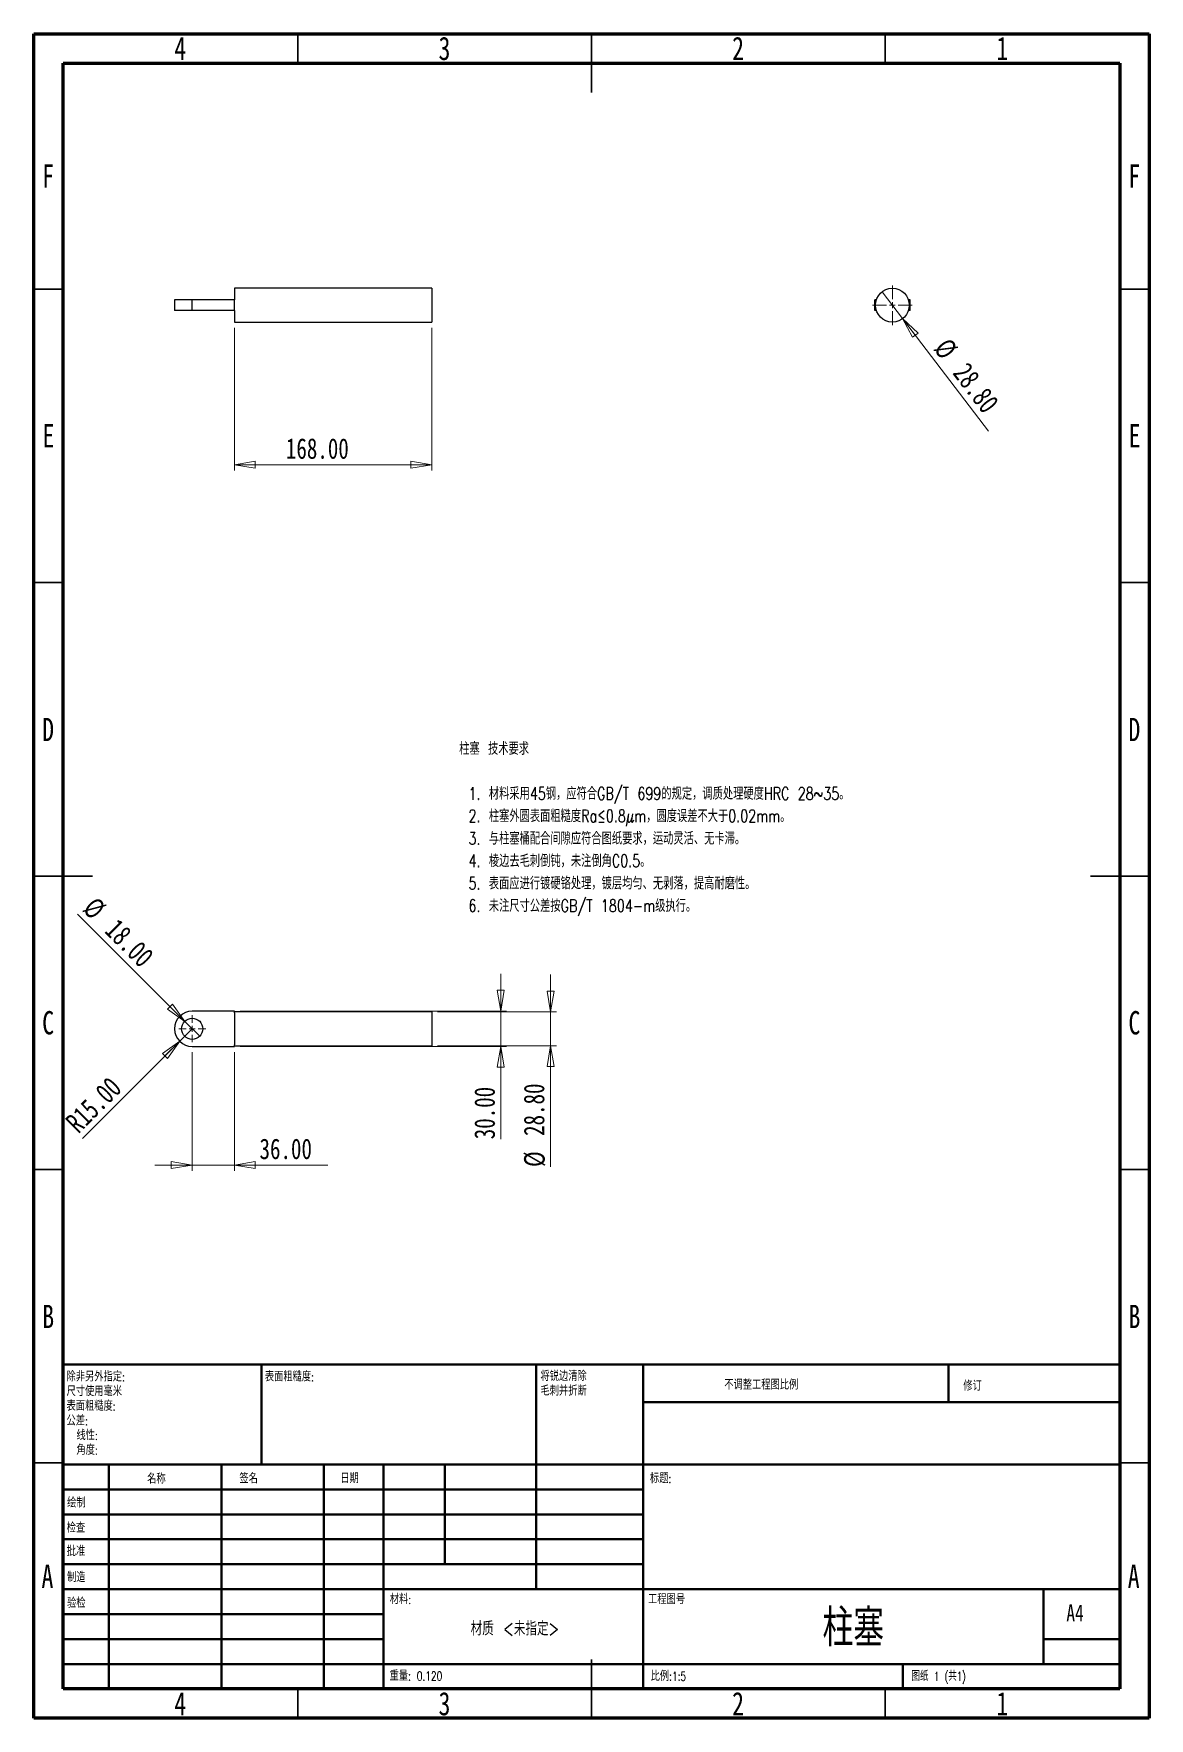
# Model space of a CAD drawing. Header units: millimetres. Extents: x 15 to 205, y 5 to 292.
import ezdxf

# ---------------------------------------------------------------- set-up
doc = ezdxf.new("R2010")
doc.units = ezdxf.units.MM
doc.styles.add('SLDTEXTSTYLE0', font='TXT', dxfattribs={"width": 0.75, "bigfont": 'bigfont'})
doc.styles.add('SLDTEXTSTYLE1', font='TXT', dxfattribs={"width": 0.75})
doc.styles.add('SLDTEXTSTYLE2', font='TXT', dxfattribs={"width": 0.694444, "bigfont": 'bigfont'})
doc.dimstyles.new('SLDDIMSTYLE0', dxfattribs={"dimtxt": 3.5, "dimasz": 3.556, "dimexe": 0, "dimexo": 0.0625, "dimgap": 0.875, "dimtad": 1, "dimlfac": 5, "dimrnd": 1e-09, "dimzin": 4, "dimdsep": 46, "dimtxsty": 'SLDTEXTSTYLE1', "dimblk1": 'CLOSED', "dimblk2": 'CLOSED', "dimsah": 1, "dimcen": 0.09, "dimadec": 0, "dimazin": 1, "dimtfac": 1, "dimtofl": 0, "dimtmove": 0, "dimatfit": 3, "dimldrblk": 'CLOSED', "dimfxl": 1, "dimfrac": 2, "dimtolj": 1, "dimtzin": 12, "dimarcsym": 0})
doc.dimstyles.new('SLDDIMSTYLE1', dxfattribs={"dimtxt": 3.5, "dimasz": 3.556, "dimexe": 0, "dimexo": 0.0625, "dimgap": 0.875, "dimtad": 1, "dimlfac": 5, "dimrnd": 1e-09, "dimzin": 4, "dimdsep": 46, "dimtxsty": 'SLDTEXTSTYLE1', "dimblk1": 'CLOSED', "dimblk2": 'CLOSED', "dimsah": 1, "dimcen": 0.09, "dimadec": 0, "dimazin": 1, "dimtfac": 1, "dimtmove": 0, "dimatfit": 0, "dimldrblk": 'CLOSED', "dimfxl": 1, "dimfrac": 2, "dimtolj": 1, "dimtzin": 12, "dimarcsym": 0})
doc.dimstyles.new('SLDDIMSTYLE2', dxfattribs={"dimtxt": 3.5, "dimasz": 3.556, "dimexe": 0, "dimexo": 0.0625, "dimgap": 0.875, "dimtad": 1, "dimlfac": 5, "dimrnd": 1e-09, "dimzin": 4, "dimdsep": 46, "dimtxsty": 'SLDTEXTSTYLE1', "dimblk1": 'CLOSED', "dimblk2": 'CLOSED', "dimsah": 1, "dimcen": 0, "dimadec": 0, "dimazin": 1, "dimtfac": 1, "dimtofl": 0, "dimtmove": 0, "dimatfit": 3, "dimldrblk": 'CLOSED', "dimfxl": 1, "dimfrac": 2, "dimtolj": 1, "dimtzin": 12, "dimarcsym": 0})
doc.dimstyles.new('SLDDIMSTYLE3', dxfattribs={"dimtxt": 3.5, "dimasz": 3.556, "dimexe": 0, "dimexo": 0.0625, "dimgap": 0.875, "dimtad": 1, "dimlfac": 5, "dimrnd": 1e-09, "dimzin": 4, "dimdsep": 46, "dimtxsty": 'SLDTEXTSTYLE1', "dimblk1": 'NONE', "dimblk2": 'CLOSED', "dimsah": 1, "dimcen": 0, "dimadec": 0, "dimazin": 1, "dimtfac": 1, "dimtmove": 0, "dimatfit": 3, "dimldrblk": 'NONE', "dimfxl": 1, "dimfrac": 2, "dimtolj": 1, "dimtzin": 12, "dimarcsym": 0})
doc.dimstyles.new('SLDDIMSTYLE4', dxfattribs={"dimtxt": 3.5, "dimasz": 3.556, "dimexe": 0, "dimexo": 0.0625, "dimgap": 0.875, "dimtad": 1, "dimlfac": 5, "dimrnd": 1e-09, "dimzin": 4, "dimdsep": 46, "dimtxsty": 'SLDTEXTSTYLE1', "dimblk1": 'NONE', "dimblk2": 'CLOSED', "dimsah": 1, "dimcen": 0, "dimadec": 0, "dimazin": 1, "dimtfac": 1, "dimtmove": 0, "dimatfit": 3, "dimldrblk": 'NONE', "dimfxl": 1, "dimfrac": 2, "dimtolj": 1, "dimtzin": 12, "dimarcsym": 0})

# ---------------------------------------------------------------- blocks, each defined once
blk = doc.blocks.new('SW_NOTE_0')
at = {"color": 0, "linetype": 'Continuous', "lineweight": 0, "attachment_point": 1, "style": 'SLDTEXTSTYLE0'}
for s, insert, char_height in [('柱塞 技术要求', (0, 2.73), 2.117), ('1. 材料采用45钢，应符合GB/T 699的规定，调质处理硬度HRC 28~35。', (1.59, -4.92), 2.1167), ('2. 柱塞外圆表面粗糙度Ra≤0.8μm，圆度误差不大于0.02mm。', (1.59, -8.74), 2.1167), ('3. 与柱塞桶配合间隙应符合图纸要求，运动灵活、无卡滞。', (1.59, -12.56), 2.1167), ('4. 棱边去毛刺倒钝，未注倒角C0.5。', (1.59, -16.38), 2.1167), ('5. 表面应进行镀硬铬处理，镀层均匀、无剥落，提高耐磨性。', (1.59, -20.2), 2.1167), ('6. 未注尺寸公差按GB/T 1804-m级执行。', (1.59, -24.03), 2.1167)]:
    blk.add_mtext(s, dxfattribs=dict(at, insert=insert, char_height=char_height))
blk = doc.blocks.new('SW_NOTE_0_1')
at = {"color": 0, "linetype": 'Continuous', "lineweight": 0, "char_height": 1.5, "attachment_point": 1, "style": 'SLDTEXTSTYLE0'}
for s, insert in [('除非另外指定:', (0, 1.93)), ('尺寸使用毫米', (0, -0.57)), ('表面粗糙度:', (0, -3.07)), ('公差:', (0, -5.57)), ('线性:', (1.69, -8.07)), ('角度:', (1.69, -10.57))]:
    blk.add_mtext(s, dxfattribs=dict(at, insert=insert))
blk = doc.blocks.new('SW_NOTE_0_2')
at = {"color": 0, "linetype": 'Continuous', "lineweight": 0, "char_height": 1.5, "attachment_point": 1, "style": 'SLDTEXTSTYLE0'}
for s, insert in [('将锐边清除', (0, 1.93)), ('毛刺并折断', (0, -0.57))]:
    blk.add_mtext(s, dxfattribs=dict(at, insert=insert))
blk = doc.blocks.new('_Closed')
at = {"color": 0, "linetype": 'ByBlock', "lineweight": -2}
for p, q in [((-1, 0.166667), (0, 0)), ((-1, 0.166667), (-1, -0.166667)), ((0, 0), (-1, -0.166667)), ((0, 0), (-1, 0))]:
    blk.add_line(p, q, dxfattribs=at)
blk = doc.blocks.new('_D')
at = {"color": 7, "linetype": 'Continuous', "lineweight": 0, "transparency": 16777216}
for p, q in [((49.19, 241.87), (49.19, 217.56)), ((82.79, 241.87), (82.79, 217.56)), ((49.19, 218.56), (82.79, 218.56))]:
    blk.add_line(p, q, dxfattribs=at)
at = {"color": 7, "linetype": 'Continuous', "lineweight": 18, "transparency": 16777216, "xscale": 3.556, "yscale": 3.556, "rotation": 180.0000000000004}
blk.add_blockref('_Closed', (49.19, 218.56), dxfattribs=at)
at = {"color": 7, "linetype": 'Continuous', "lineweight": 18, "transparency": 16777216, "xscale": 3.556, "yscale": 3.556}
blk.add_blockref('_Closed', (82.79, 218.56), dxfattribs=at)
at = {"color": 7, "linetype": 'Continuous', "lineweight": 18, "transparency": 16777216, "insert": (57.95, 223.08), "char_height": 3.5, "attachment_point": 1, "style": 'SLDTEXTSTYLE1'}
blk.add_mtext('168.00', dxfattribs=at)
blk = doc.blocks.new('_D_1')
at = {"color": 7, "linetype": 'Continuous', "lineweight": 0, "transparency": 16777216}
for p, q in [((41.99, 118.47), (41.99, 98.26)), ((49.19, 118.47), (49.19, 98.26)), ((41.99, 99.26), (35.64, 99.26)), ((41.99, 99.26), (49.19, 99.26)), ((49.19, 99.26), (65.1, 99.26))]:
    blk.add_line(p, q, dxfattribs=at)
at = {"color": 7, "linetype": 'Continuous', "lineweight": 18, "transparency": 16777216, "xscale": 3.556, "yscale": 3.556}
blk.add_blockref('_Closed', (41.99, 99.26, -0.9), dxfattribs=at)
at = {"color": 7, "linetype": 'Continuous', "lineweight": 18, "transparency": 16777216, "xscale": 3.556, "yscale": 3.556, "rotation": 180.0000000000004}
blk.add_blockref('_Closed', (49.19, 99.26, -0.9), dxfattribs=at)
at = {"color": 7, "linetype": 'Continuous', "lineweight": 18, "transparency": 16777216, "insert": (53.46, 103.77), "char_height": 3.5, "attachment_point": 1, "style": 'SLDTEXTSTYLE1'}
blk.add_mtext('36.00', dxfattribs=at)
blk = doc.blocks.new('_D_2')
at = {"color": 7, "linetype": 'Continuous', "lineweight": 0, "transparency": 16777216}
for q in [(41.99, 122.47), (23.32, 103.79)]:
    blk.add_line((39.87, 120.35), q, dxfattribs=at)
at = {"color": 7, "linetype": 'Continuous', "lineweight": 18, "transparency": 16777216, "xscale": 3.556, "yscale": 3.556, "rotation": 45.00000000000013}
blk.add_blockref('_Closed', (39.87, 120.35, -0.9), dxfattribs=at)
at = {"color": 7, "linetype": 'Continuous', "lineweight": 18, "transparency": 16777216, "insert": (20.15, 106.96), "char_height": 3.5, "attachment_point": 1, "rotation": 45, "style": 'SLDTEXTSTYLE1'}
blk.add_mtext('R15.00', dxfattribs=at)
blk = doc.blocks.new('_D_3')
at = {"color": 7, "linetype": 'Continuous', "lineweight": 0, "transparency": 16777216}
for q in [(22.46, 142.01), (43.27, 121.2)]:
    blk.add_line((40.72, 123.74), q, dxfattribs=at)
at = {"color": 7, "linetype": 'Continuous', "lineweight": 18, "transparency": 16777216, "xscale": 3.556, "yscale": 3.556, "rotation": 315.0000000000006}
blk.add_blockref('_Closed', (40.72, 123.74, -0.9), dxfattribs=at)
at = {"color": 7, "linetype": 'Continuous', "lineweight": 18, "transparency": 16777216, "char_height": 3.5, "attachment_point": 1, "rotation": 315, "style": 'SLDTEXTSTYLE1'}
for s, insert in [('%%c', (25.63, 145.18)), ('18.00', (29.4, 141.48))]:
    blk.add_mtext(s, dxfattribs=dict(at, insert=insert))
blk = doc.blocks.new('_None')
blk = doc.blocks.new('_D_4')
at = {"color": 7, "linetype": 'Continuous', "lineweight": 0, "transparency": 16777216}
for p, q in [((94.55, 125.47), (94.55, 131.82)), ((50.19, 125.47), (95.55, 125.47)), ((94.55, 125.47), (94.55, 119.47)), ((50.19, 119.47), (95.55, 119.47)), ((94.55, 119.47), (94.55, 103.65))]:
    blk.add_line(p, q, dxfattribs=at)
at = {"color": 7, "linetype": 'Continuous', "lineweight": 18, "transparency": 16777216, "xscale": 3.556, "yscale": 3.556}
for p, rotation in [((94.55, 125.47, -0.9), 270.0000000000004), ((94.55, 119.47, -0.9), 90.0000000000004)]:
    blk.add_blockref('_Closed', p, dxfattribs=dict(at, rotation=rotation))
at = {"color": 7, "linetype": 'Continuous', "lineweight": 18, "transparency": 16777216, "insert": (90.04, 103.65), "char_height": 3.5, "attachment_point": 1, "rotation": 90, "style": 'SLDTEXTSTYLE1'}
blk.add_mtext('30.00', dxfattribs=at)
blk = doc.blocks.new('_D_5')
at = {"color": 7, "linetype": 'Continuous', "lineweight": 0, "transparency": 16777216}
for p, q in [((103.03, 125.35), (103.03, 131.7)), ((83.79, 125.35), (104.03, 125.35)), ((103.03, 125.35), (103.03, 119.59)), ((83.79, 119.59), (104.03, 119.59)), ((103.03, 119.59), (103.03, 98.94))]:
    blk.add_line(p, q, dxfattribs=at)
at = {"color": 7, "linetype": 'Continuous', "lineweight": 18, "transparency": 16777216, "xscale": 3.556, "yscale": 3.556}
for p, rotation in [((103.03, 125.35, -0.9), 270.0000000000004), ((103.03, 119.59, -0.9), 90.0000000000004)]:
    blk.add_blockref('_Closed', p, dxfattribs=dict(at, rotation=rotation))
at = {"color": 7, "linetype": 'Continuous', "lineweight": 18, "transparency": 16777216, "char_height": 3.5, "attachment_point": 1, "rotation": 90, "style": 'SLDTEXTSTYLE1'}
for s, insert in [('28.80', (98.46, 104.22)), ('%%c', (98.52, 98.94))]:
    blk.add_mtext(s, dxfattribs=dict(at, insert=insert))
blk = doc.blocks.new('SW_CENTERMARKSYMBOL_0')
at = {"color": 0, "linetype": 'Continuous', "lineweight": 18}
for p, q in [((-1, 0), (-2.3, 0)), ((0, 0), (-0.5, 0)), ((0, 1), (0, 2.3)), ((0, 0), (0, 0.5)), ((0, 0), (0, -0.5)), ((0, 0), (0.5, 0)), ((1, 0), (2.3, 0)), ((0, -1), (0, -2.3))]:
    blk.add_line(p, q, dxfattribs=at)
blk = doc.blocks.new('_D_6')
at = {"color": 7, "linetype": 'Continuous', "lineweight": 0, "transparency": 16777216}
for q in [(159.5, 248.04), (177.63, 224.27)]:
    blk.add_line((162.99, 243.46), q, dxfattribs=at)
at = {"color": 7, "linetype": 'Continuous', "lineweight": 18, "transparency": 16777216, "xscale": 3.556, "yscale": 3.556, "rotation": 127.3470255398545}
blk.add_blockref('_Closed', (162.99, 243.46, -18.9), dxfattribs=at)
at = {"color": 7, "linetype": 'Continuous', "lineweight": 18, "transparency": 16777216, "char_height": 3.5, "attachment_point": 1, "rotation": 307.347, "style": 'SLDTEXTSTYLE1'}
for s, insert in [('%%c', (170.93, 240.44)), ('28.80', (174.18, 236.27))]:
    blk.add_mtext(s, dxfattribs=dict(at, insert=insert))
blk = doc.blocks.new('SW_CENTERMARKSYMBOL_1')
at = {"color": 0, "linetype": 'Continuous', "lineweight": 18}
for p, q in [((0, 1), (0, 3.38)), ((-1, 0), (-3.38, 0)), ((0, 0), (-0.5, 0)), ((0, 0), (0, 0.5)), ((0, 0), (0, -0.5)), ((0, 0), (0.5, 0)), ((1, 0), (3.38, 0)), ((0, -1), (0, -3.38))]:
    blk.add_line(p, q, dxfattribs=at)

msp = doc.modelspace()

# ---------------------------------------------------------------- linework, layer by layer
at = {"color": 7, "linetype": 'Continuous', "lineweight": 70}
for p, q in [((15, 5), (15, 292)), ((15, 292), (205, 292)), ((205, 292), (205, 5)), ((20, 10), (20, 287)), ((20, 287), (200, 287)), ((200, 287), (200, 10)), ((200, 10), (20, 10)), ((205, 5), (15, 5))]:
    msp.add_line(p, q, dxfattribs=at)
at = {"color": 7, "linetype": 'Continuous', "lineweight": 35}
for p, q in [((60, 287), (60, 292)), ((110, 292), (110, 282)), ((110, 287), (110, 292)), ((160, 287), (160, 292)), ((20, 248.5), (15, 248.5)), ((200, 248.5), (205, 248.5)), ((20, 198.5), (15, 198.5)), ((200, 198.5), (205, 198.5)), ((15, 148.5), (25, 148.5)), ((20, 148.5), (15, 148.5)), ((205, 148.5), (195, 148.5)), ((200, 148.5), (205, 148.5)), ((20, 98.5), (15, 98.5)), ((200, 98.5), (205, 98.5)), ((20, 48.5), (15, 48.5)), ((200, 48.5), (205, 48.5)), ((110, 5), (110, 15)), ((60, 10), (60, 5)), ((110, 10), (110, 5)), ((160, 10), (160, 5))]:
    msp.add_line(p, q, dxfattribs=at)
at = {"color": 7, "linetype": 'Continuous', "lineweight": 25}
for p, q in [((82.7943, 248.6283), (49.1943, 248.6283)), ((49.1943, 248.6283), (49.1943, 246.6483)), ((82.7943, 248.6283), (82.7943, 242.8683)), ((38.9943, 246.6483), (38.9943, 244.8483)), ((41.9943, 246.6483), (38.9943, 246.6483)), ((41.9943, 244.8483), (38.9943, 244.8483)), ((41.9943, 244.8483), (41.9943, 246.6483)), ((49.1943, 246.6483), (41.9943, 246.6483)), ((49.1943, 244.8483), (41.9943, 244.8483)), ((49.1943, 244.8483), (49.1943, 246.6483)), ((49.1943, 244.8483), (49.1943, 242.8683)), ((158.2449, 244.8483), (158.2449, 246.6483)), ((158.5091, 246.6483), (158.2449, 246.6483)), ((158.5091, 244.8483), (158.2449, 244.8483)), ((164.2449, 246.6483), (163.9806, 246.6483)), ((164.2449, 244.8483), (163.9806, 244.8483)), ((164.2449, 244.8483), (164.2449, 246.6483)), ((49.1943, 242.8683), (82.7943, 242.8683)), ((49.1943, 125.4682), (41.9943, 125.4682)), ((49.1943, 125.204), (49.1943, 125.4682)), ((82.7943, 125.3482), (49.1943, 125.3482)), ((49.1943, 125.204), (49.1943, 119.7324)), ((82.7943, 125.3482), (82.7943, 119.5882)), ((41.9943, 119.4682), (49.1943, 119.4682)), ((49.1943, 119.4682), (49.1943, 119.7324)), ((49.1943, 119.5882), (82.7943, 119.5882))]:
    msp.add_line(p, q, dxfattribs=at)
at = {"color": 7, "linetype": 'Continuous', "lineweight": 50}
for p, q in [((20, 65.25), (200, 65.25)), ((20, 65.25), (20, 10)), ((53.8, 48.25), (53.8, 65.25)), ((100.6, 65.25), (100.6, 27)), ((118.8, 65.25), (118.8, 10)), ((170.8, 58.875), (170.8, 65.25)), ((200, 58.875), (118.8, 58.875)), ((200, 48.25), (20, 48.25)), ((27.8, 48.25), (27.8, 10)), ((46.991, 48.25), (46.991, 10)), ((64.3989, 48.25), (64.3989, 10)), ((74.6, 10), (74.6, 48.25)), ((85, 31.25), (85, 48.25)), ((118.8, 44), (20, 44)), ((118.8, 39.75), (20, 39.75)), ((118.8, 35.5), (20, 35.5)), ((118.8, 31.25), (20, 31.25)), ((74.6, 27), (20, 27)), ((74.6, 27), (200, 27)), ((187, 14.25), (187, 27)), ((74.6, 22.7499), (20, 22.7499)), ((74.6, 18.5), (20, 18.5)), ((200, 18.5), (187, 18.5)), ((20, 14.25), (200, 14.25)), ((163, 10), (163, 14.25))]:
    msp.add_line(p, q, dxfattribs=at)
at = {"color": 7, "linetype": 'Continuous', "lineweight": 25}
for centre, radius in [((161.2449, 245.7483), 2.88), ((41.9943, 122.4682), 1.8)]:
    msp.add_circle(centre, radius, dxfattribs=at)
msp.add_arc((41.9943, 122.4682), 3, 90, 270, dxfattribs=at)

# ---------------------------------------------------------------- block references
at = {"color": 7, "linetype": 'Continuous', "lineweight": 0}
for name, p in [('SW_CENTERMARKSYMBOL_1', (161.2449, 245.7483)), ('SW_NOTE_0', (87.4669, 168.5293)), ('SW_CENTERMARKSYMBOL_0', (41.9943, 122.4682)), ('SW_NOTE_0_1', (20.5937, 61.9874)), ('SW_NOTE_0_2', (101.3092, 62.0695))]:
    msp.add_blockref(name, p, dxfattribs=at)

# ---------------------------------------------------------------- texts
for s, insert, char_height, attachment_point, style in [('4', (39.96, 291.4855), 3.9687, 2, 'SLDTEXTSTYLE1'), ('3', (84.96, 291.4855), 3.9687, 2, 'SLDTEXTSTYLE1'), ('2', (134.96, 291.4855), 3.9687, 2, 'SLDTEXTSTYLE1'), ('1', (179.96, 291.4855), 3.9687, 2, 'SLDTEXTSTYLE1'), ('F', (17.4577, 269.7355), 3.9687, 2, 'SLDTEXTSTYLE1'), ('F', (202.4577, 269.7355), 3.9687, 2, 'SLDTEXTSTYLE1'), ('E', (17.5078, 225.4855), 3.9687, 2, 'SLDTEXTSTYLE1'), ('E', (202.5078, 225.4855), 3.9687, 2, 'SLDTEXTSTYLE1'), ('D', (17.4527, 175.441), 3.9687, 2, 'SLDTEXTSTYLE1'), ('D', (202.4527, 175.441), 3.9687, 2, 'SLDTEXTSTYLE1'), ('C', (17.4587, 125.4855), 3.9687, 2, 'SLDTEXTSTYLE1'), ('C', (202.4587, 125.4855), 3.9687, 2, 'SLDTEXTSTYLE1'), ('B', (17.4706, 75.441), 3.9687, 2, 'SLDTEXTSTYLE1'), ('B', (202.4706, 75.441), 3.9687, 2, 'SLDTEXTSTYLE1'), ('表面粗糙度:', (54.3713, 63.9193), 1.5, 1, 'SLDTEXTSTYLE0'), ('不调整工程图比例', (132.6146, 62.533), 1.5, 1, 'SLDTEXTSTYLE0'), ('修订', (173.3276, 62.3349), 1.5, 1, 'SLDTEXTSTYLE0'), ('名称', (34.3222, 46.5015), 1.5, 1, 'SLDTEXTSTYLE0'), ('签名', (50.0336, 46.5618), 1.5, 1, 'SLDTEXTSTYLE0'), ('日期', (67.2147, 46.5762), 1.5, 1, 'SLDTEXTSTYLE0'), ('标题:', (119.9562, 46.5762), 1.5, 1, 'SLDTEXTSTYLE0'), ('绘制', (20.6847, 42.4297), 1.5, 1, 'SLDTEXTSTYLE0'), ('检查', (20.6236, 38.1544), 1.5, 1, 'SLDTEXTSTYLE0'), ('批准', (20.6216, 34.1768), 1.5, 1, 'SLDTEXTSTYLE0'), ('A', (17.3397, 31.191), 3.9687, 2, 'SLDTEXTSTYLE1'), ('制造', (20.6822, 29.7337), 1.5, 1, 'SLDTEXTSTYLE0'), ('A', (202.3397, 31.191), 3.9687, 2, 'SLDTEXTSTYLE1'), ('材料:', (75.6459, 25.9861), 1.5, 1, 'SLDTEXTSTYLE0'), ('工程图号', (119.6287, 25.9861), 1.5, 1, 'SLDTEXTSTYLE0'), ('验检', (20.6769, 25.3496), 1.5, 1, 'SLDTEXTSTYLE0'), ('柱塞', (154.5859, 23.6069), 6.35, 2, 'SLDTEXTSTYLE0'), ('A4', (190.8712, 24.4064), 2.91042, 1, 'SLDTEXTSTYLE1'), ('材质 <未指定>', (96.9665, 21.4856), 2.38125, 2, 'SLDTEXTSTYLE0'), ('重量: 0.120', (75.6178, 12.9493), 1.4986, 1, 'SLDTEXTSTYLE0'), ('比例:1:5', (120.074, 12.9001), 1.5, 1, 'SLDTEXTSTYLE0'), ('图纸 1 (共1)', (164.4783, 12.9001), 1.5, 1, 'SLDTEXTSTYLE2'), ('4', (39.96, 9.4855), 3.9687, 2, 'SLDTEXTSTYLE1'), ('3', (84.96, 9.4855), 3.9687, 2, 'SLDTEXTSTYLE1'), ('2', (134.96, 9.4855), 3.9687, 2, 'SLDTEXTSTYLE1'), ('1', (179.96, 9.4855), 3.9687, 2, 'SLDTEXTSTYLE1')]:
    msp.add_mtext(s, dxfattribs=dict(at, insert=insert, char_height=char_height, attachment_point=attachment_point, style=style))

# ---------------------------------------------------------------- dimensions: what is measured, and where the dimension line sits
at = {"color": 7, "linetype": 'Continuous', "lineweight": 18}
for p1, p2, dimstyle, picture, middle in [((159.4977, 248.0379), (162.992, 243.4588), 'SLDDIMSTYLE4', '_D_6', (172.6274, 230.832)), ((43.2671, 121.1954), (40.7215, 123.741), 'SLDDIMSTYLE3', '_D_3', (28.2949, 136.1676))]:
    dim = msp.add_diameter_dim_2p(p1=p1, p2=p2, dimstyle=dimstyle, dxfattribs=at)
    dim.commit()
    dim.dimension.update_dxf_attribs({"geometry": picture, "text_midpoint": middle, "dimtype": 163})
for base, p1, p2, dimstyle, picture, middle in [((82.7943, 218.5643), (49.1943, 242.8683), (82.7943, 242.8683), 'SLDDIMSTYLE0', '_D', (65.0614, 218.5643)), ((49.1943, 99.2591), (41.9943, 119.4682), (49.1943, 119.4682), 'SLDDIMSTYLE1', '_D_1', (59.2783, 99.2591))]:
    dim = msp.add_linear_dim(base=base, p1=p1, p2=p2, dimstyle=dimstyle, dxfattribs=at)
    dim.commit()
    dim.dimension.update_dxf_attribs({"geometry": picture, "text_midpoint": middle, "dimtype": 160})
dim = msp.add_linear_dim(base=(94.5528, 119.4682), p1=(49.1943, 125.4682), p2=(49.1943, 119.4682), angle=90, dimstyle='SLDDIMSTYLE1', dxfattribs=at)
dim.commit()
dim.dimension.update_dxf_attribs({"geometry": '_D_4', "text_midpoint": (94.5528, 109.4682), "dimtype": 160})
dim = msp.add_linear_dim(base=(103.0274, 119.5882), p1=(82.7943, 125.3482), p2=(82.7943, 119.5882), angle=90, text='%%c<>', dimstyle='SLDDIMSTYLE1', dxfattribs=at)
dim.commit()
dim.dimension.update_dxf_attribs({"geometry": '_D_5', "text_midpoint": (103.0274, 107.3965), "dimtype": 160})
dim = msp.add_radius_dim(center=(41.9943, 122.4682), mpoint=(39.873, 120.3469), dimstyle='SLDDIMSTYLE2', dxfattribs=at)
dim.commit()
dim.dimension.update_dxf_attribs({"geometry": '_D_2', "text_midpoint": (28.2949, 108.7688), "dimtype": 164})

doc.saveas('drawing.dxf')
